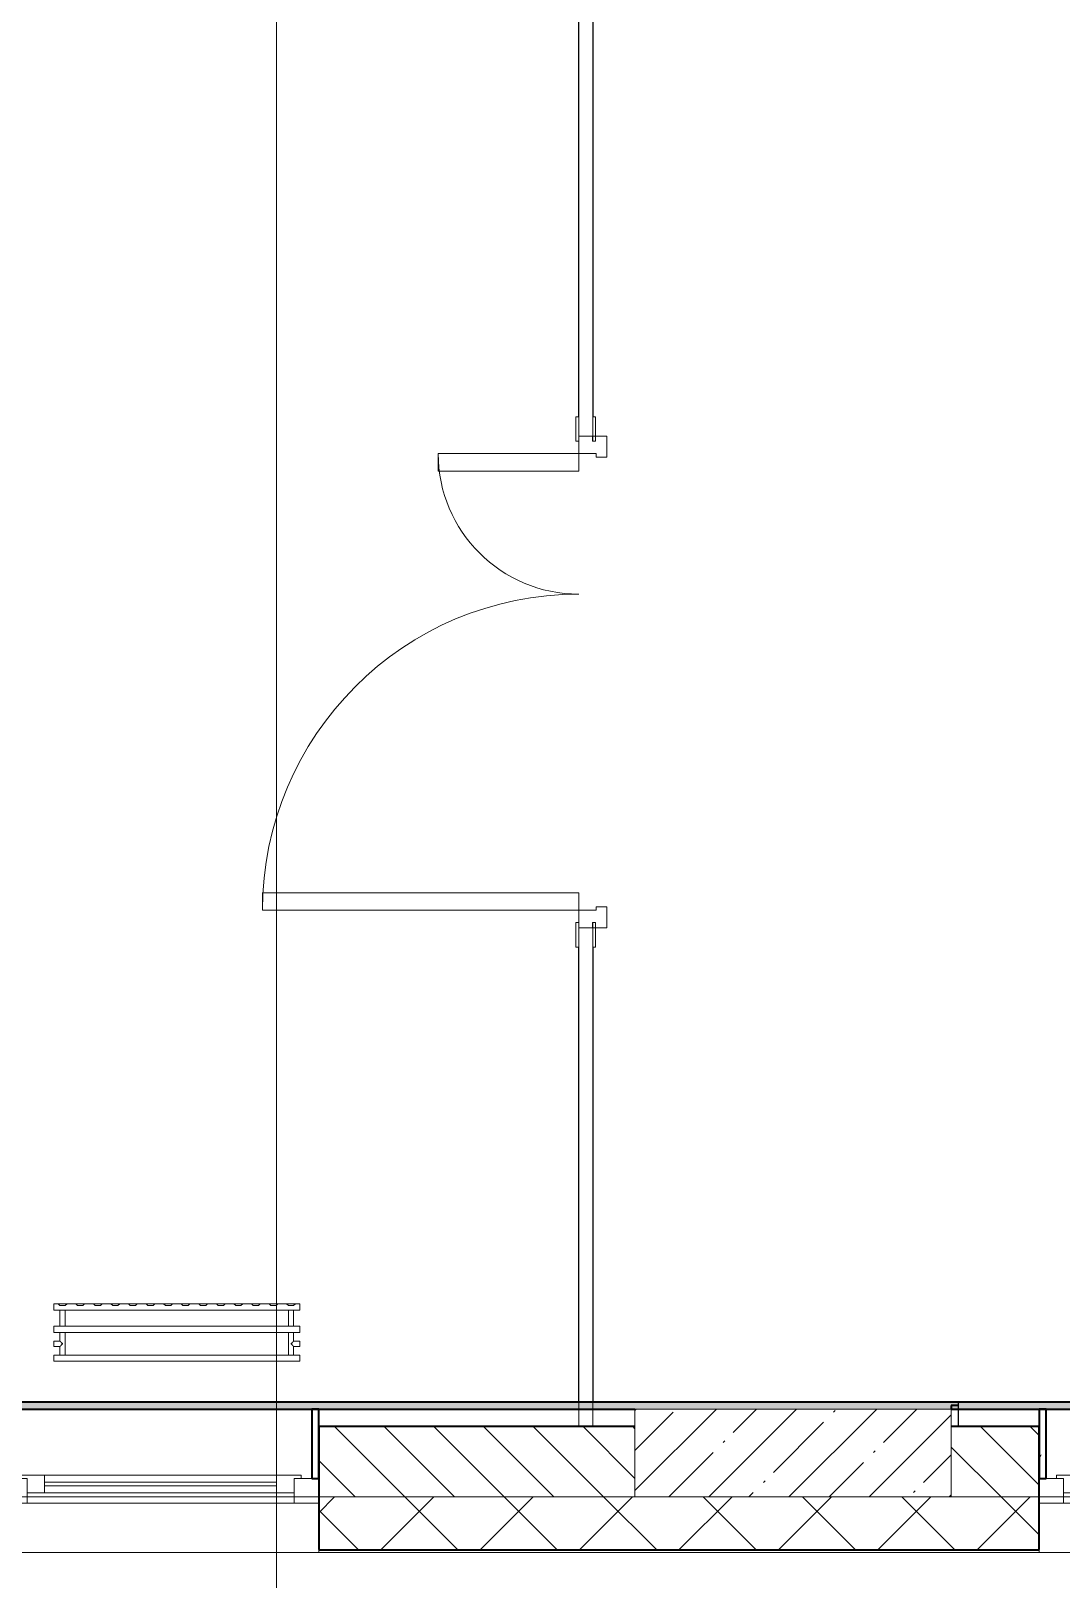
# Model space of a CAD drawing. Header units: millimetres. Extents: x 3914 to 443608, y -156176 to 78197.
# Drawn here: x 415431 to 418362, y -146310 to -141904 of the extents above; entities that cross this region are included whole.
import ezdxf

# ---------------------------------------------------------------- set-up
doc = ezdxf.new("R2010")
doc.units = ezdxf.units.MM
for name, color, linetype, lineweight in [('A-DOOR-1', 7, 'Continuous', 5), ('A-FLOR', 7, 'Continuous', 9), ('A-GLAZ', 7, 'Continuous', 9), ('A-GLAZ-1', 7, 'Continuous', 5), ('A-WALL', 7, 'Continuous', 5), ('A-WALL-1', 7, 'Continuous', 35), ('I-WALL', 7, 'Continuous', 5), ('S-COLS', 7, 'Continuous', 9), ('S-COLS-1', 7, 'Continuous', 5), ('Оси', 7, 'Continuous', 9)]:
    doc.layers.add(name, color=color, linetype=linetype, lineweight=lineweight)
for name, color, linetype, lineweight, true_color in [('A-DOOR-FRAM-1', 7, 'Continuous', 5, 0xc0c0c0), ('A-WALL-FNSH-1', 9, 'Continuous', 5, 0x808080), ('M-EQPM-1', 7, 'Continuous', 9, 0xb2b2b2)]:
    doc.layers.add(name, color=color, linetype=linetype, lineweight=lineweight, true_color=true_color)
pattern_1 = [(0, (315419.7, -145976.68), (243.84, 60.96), [20.117, -162.763, 20.117, -162.763, -975.36]), (0, (315419.7, -145976.68), (243.84, 60.96), [-365.76, 20.117, -345.643, 20.117, -162.763, -426.72]), (0, (315419.7, -145976.68), (243.84, 60.96), [-914.4, 20.117, -101.803, 20.117, -284.683]), (120, (315511.14, -145946.2), (-174.71291, 180.691634), [20.117, -162.763, 20.117, -162.763, -975.36]), (120, (315511.14, -145946.2), (-174.71291, 180.691634), [-365.76, 20.117, -345.643, 20.117, -162.763, -426.72]), (120, (315511.14, -145946.2), (-174.71291, 180.691634), [-914.4, 20.117, -101.803, 20.117, -284.683]), (240, (315541.62, -145824.28), (-69.12709, -241.651634), [20.117, -162.763, 20.117, -162.763, -975.36]), (240, (315541.62, -145824.28), (-69.12709, -241.651634), [-365.76, 20.117, -345.643, 20.117, -162.763, -426.72]), (240, (315541.62, -145824.28), (-69.12709, -241.651634), [-914.4, 20.117, -101.803, 20.117, -284.683])]

# ---------------------------------------------------------------- blocks, each defined once
blk = doc.blocks.new('BSC_Колонна _Прямоугольная - 250х900-V550-Объем проектирования 3 этажа')
at = {"layer": 'S-COLS-1'}
h = blk.add_hatch(dxfattribs=at)
h.set_pattern_fill('FP_99', color=256, style=0, pattern_type=2)
h.set_pattern_definition([(45, (-102180, -25), (-114.04925, 114.04925), []), (45, (-102065.95, -25), (-114.04925, 114.04925), [201.613, -40.323, 6.706, -33.617])])
h.paths.add_polyline_path([(450, -125), (450, 125), (-450, 125), (-450, -125), (-298.7, -125)])
for p, q in [((450, 125), (-450, 125)), ((-450, 125), (-450, -125)), ((450, -125), (450, 125)), ((-450, -125), (450, -125))]:
    blk.add_line(p, q, dxfattribs=at)
blk = doc.blocks.new('120_Окно_СКБ_2Ст_Фрамуга сверху - 120_Окно_СКБ_2Ст_2300х2500_h_ ДОО-19727959-Объем проектирования 3 этажа')
at = {"layer": 'A-GLAZ'}
for p, q in [((-1150, -127), (-1150, -57)), ((-1150, -57), (-1080, -57)), ((-1080, -57), (-1080, -127)), ((520, -87), (-1080, -87)), ((-1080, -87), (-1080, -127)), ((-1030, -137), (-1030, -87)), ((470, -137), (470, -87)), ((520, -127), (520, -57)), ((520, -57), (590, -57)), ((520, -127), (520, -87)), ((590, -57), (590, -127)), ((1080, -87), (590, -87)), ((590, -87), (590, -127)), ((640, -137), (640, -87)), ((1030, -137), (1030, -87)), ((1080, -127), (1080, -57)), ((1080, -57), (1150, -57)), ((1080, -127), (1080, -87)), ((1150, -57), (1150, -127)), ((-1080, -127), (-1150, -127)), ((-1080, -127), (-1100, -127)), ((-1100, -127), (-1100, -137)), ((590, -127), (520, -127)), ((540, -127), (520, -127)), ((540, -137), (540, -127)), ((590, -127), (570, -127)), ((570, -127), (570, -137)), ((1150, -127), (1080, -127)), ((1100, -127), (1080, -127)), ((1100, -137), (1100, -127)), ((-1100, -137), (540, -137)), ((540, -137), (-1100, -137)), ((570, -137), (1100, -137)), ((1100, -137), (570, -137))]:
    blk.add_line(p, q, dxfattribs=at)
at = {"layer": 'A-GLAZ-1'}
for p, q in [((1150, -57), (-1150, -57)), ((-1080, -57), (1080, -57)), ((-1130, -127), (-1100, -127)), ((-1030, -107), (470, -107)), ((470, -117), (-1030, -117)), ((540, -127), (570, -127)), ((540, -127), (570, -127)), ((640, -107), (1030, -107)), ((1030, -117), (640, -117)), ((1100, -127), (1130, -127))]:
    blk.add_line(p, q, dxfattribs=at)
blk = doc.blocks.new('120_Окно_СКБ_1Ст - 120_Окно_СКБ_1Ст 900х2500_h_ с форточкой-V605-Объем проектирования 3 этажа')
at = {"layer": 'A-GLAZ'}
for p, q in [((-450, -127), (-450, -57)), ((-450, -57), (-380, -57)), ((-380, -57), (-380, -127)), ((380, -87), (-380, -87)), ((-380, -87), (-380, -127)), ((-330, -137), (-330, -87)), ((330, -137), (330, -87)), ((380, -127), (380, -57)), ((380, -57), (450, -57)), ((380, -127), (380, -87)), ((450, -57), (450, -127)), ((-380, -127), (-450, -127)), ((-380, -127), (-400, -127)), ((-400, -127), (-400, -137)), ((450, -127), (380, -127)), ((400, -127), (380, -127)), ((400, -137), (400, -127)), ((-400, -137), (400, -137)), ((400, -137), (-400, -137))]:
    blk.add_line(p, q, dxfattribs=at)
at = {"layer": 'A-GLAZ-1'}
for p, q in [((450, -57), (-450, -57)), ((-430, -127), (-400, -127)), ((-330, -107), (330, -107)), ((330, -117), (-330, -117)), ((400, -127), (430, -127))]:
    blk.add_line(p, q, dxfattribs=at)
blk = doc.blocks.new('radiator_prado_classic_z_tip_30_po exemplyaru - Classic Z Тип 30-300-V691-Объем проектирования 3 этажа')
at = {"layer": 'M-EQPM-1'}
for p, q in [((0, 228), (0, 210)), ((700, 228), (0, 228)), ((0, 210), (0, 228)), ((0, 228), (12.5, 228)), ((12.5, 228), (37.5, 228)), ((37.5, 228), (12.5, 228)), ((12.5, 228), (37.5, 228)), ((12.5, 228), (17.5, 223)), ((12.5, 228), (17.5, 223)), ((32.5, 223), (17.5, 223)), ((17.5, 223), (32.5, 223)), ((32.5, 223), (37.5, 228)), ((37.5, 228), (32.5, 223)), ((37.5, 228), (62.5, 228)), ((62.5, 228), (87.5, 228)), ((87.5, 228), (62.5, 228)), ((62.5, 228), (87.5, 228)), ((62.5, 228), (67.5, 223)), ((62.5, 228), (67.5, 223)), ((82.5, 223), (67.5, 223)), ((67.5, 223), (82.5, 223)), ((82.5, 223), (87.5, 228)), ((87.5, 228), (82.5, 223)), ((87.5, 228), (112.5, 228)), ((112.5, 228), (137.5, 228)), ((137.5, 228), (112.5, 228)), ((112.5, 228), (137.5, 228)), ((112.5, 228), (117.5, 223)), ((112.5, 228), (117.5, 223)), ((132.5, 223), (117.5, 223)), ((117.5, 223), (132.5, 223)), ((132.5, 223), (137.5, 228)), ((137.5, 228), (132.5, 223)), ((137.5, 228), (162.5, 228)), ((162.5, 228), (187.5, 228)), ((187.5, 228), (162.5, 228)), ((162.5, 228), (187.5, 228)), ((162.5, 228), (167.5, 223)), ((162.5, 228), (167.5, 223)), ((182.5, 223), (167.5, 223)), ((167.5, 223), (182.5, 223)), ((182.5, 223), (187.5, 228)), ((187.5, 228), (182.5, 223)), ((187.5, 228), (212.5, 228)), ((212.5, 228), (237.5, 228)), ((237.5, 228), (212.5, 228)), ((212.5, 228), (237.5, 228)), ((212.5, 228), (217.5, 223)), ((212.5, 228), (217.5, 223)), ((232.5, 223), (217.5, 223)), ((217.5, 223), (232.5, 223)), ((232.5, 223), (237.5, 228)), ((237.5, 228), (232.5, 223)), ((237.5, 228), (262.5, 228)), ((262.5, 228), (287.5, 228)), ((287.5, 228), (262.5, 228)), ((262.5, 228), (287.5, 228)), ((262.5, 228), (267.5, 223)), ((262.5, 228), (267.5, 223)), ((282.5, 223), (267.5, 223)), ((267.5, 223), (282.5, 223)), ((282.5, 223), (287.5, 228)), ((287.5, 228), (282.5, 223)), ((287.5, 228), (312.5, 228)), ((312.5, 228), (337.5, 228)), ((337.5, 228), (312.5, 228)), ((312.5, 228), (337.5, 228)), ((312.5, 228), (317.5, 223)), ((312.5, 228), (317.5, 223)), ((332.5, 223), (317.5, 223)), ((317.5, 223), (332.5, 223)), ((332.5, 223), (337.5, 228)), ((337.5, 228), (332.5, 223)), ((337.5, 228), (362.5, 228)), ((362.5, 228), (387.5, 228)), ((387.5, 228), (362.5, 228)), ((362.5, 228), (387.5, 228)), ((362.5, 228), (367.5, 223)), ((362.5, 228), (367.5, 223)), ((382.5, 223), (367.5, 223)), ((367.5, 223), (382.5, 223)), ((382.5, 223), (387.5, 228)), ((387.5, 228), (382.5, 223)), ((387.5, 228), (412.5, 228)), ((412.5, 228), (437.5, 228)), ((437.5, 228), (412.5, 228)), ((412.5, 228), (437.5, 228)), ((412.5, 228), (417.5, 223)), ((412.5, 228), (417.5, 223)), ((432.5, 223), (417.5, 223)), ((417.5, 223), (432.5, 223)), ((432.5, 223), (437.5, 228)), ((437.5, 228), (432.5, 223)), ((437.5, 228), (462.5, 228)), ((462.5, 228), (487.5, 228)), ((487.5, 228), (462.5, 228)), ((462.5, 228), (487.5, 228)), ((462.5, 228), (467.5, 223)), ((462.5, 228), (467.5, 223)), ((482.5, 223), (467.5, 223)), ((467.5, 223), (482.5, 223)), ((482.5, 223), (487.5, 228)), ((487.5, 228), (482.5, 223)), ((487.5, 228), (512.5, 228)), ((512.5, 228), (537.5, 228)), ((537.5, 228), (512.5, 228)), ((512.5, 228), (537.5, 228)), ((512.5, 228), (517.5, 223)), ((512.5, 228), (517.5, 223)), ((532.5, 223), (517.5, 223)), ((517.5, 223), (532.5, 223)), ((532.5, 223), (537.5, 228)), ((537.5, 228), (532.5, 223)), ((537.5, 228), (562.5, 228)), ((562.5, 228), (587.5, 228)), ((587.5, 228), (562.5, 228)), ((562.5, 228), (587.5, 228)), ((562.5, 228), (567.5, 223)), ((562.5, 228), (567.5, 223)), ((582.5, 223), (567.5, 223)), ((567.5, 223), (582.5, 223)), ((582.5, 223), (587.5, 228)), ((587.5, 228), (582.5, 223)), ((587.5, 228), (612.5, 228)), ((612.5, 228), (637.5, 228)), ((637.5, 228), (612.5, 228)), ((612.5, 228), (637.5, 228)), ((612.5, 228), (617.5, 223)), ((612.5, 228), (617.5, 223)), ((632.5, 223), (617.5, 223)), ((617.5, 223), (632.5, 223)), ((632.5, 223), (637.5, 228)), ((637.5, 228), (632.5, 223)), ((637.5, 228), (662.5, 228)), ((662.5, 228), (687.5, 228)), ((687.5, 228), (662.5, 228)), ((662.5, 228), (687.5, 228)), ((662.5, 228), (667.5, 223)), ((662.5, 228), (667.5, 223)), ((682.5, 223), (667.5, 223)), ((667.5, 223), (682.5, 223)), ((682.5, 223), (687.5, 228)), ((687.5, 228), (682.5, 223)), ((687.5, 228), (700, 228)), ((700, 210), (700, 228)), ((700, 228), (700, 210)), ((0, 210), (700, 210)), ((17.8, 210), (0, 210)), ((17.5, 210), (17.5, 164)), ((17.5, 210), (17.5, 164)), ((17.8, 210), (17.5, 210)), ((17.5, 210), (17.8, 210)), ((17.8, 210), (17.5, 210)), ((17.5, 210), (32.5, 210)), ((32.2, 210), (17.8, 210)), ((17.8, 210), (30.3, 210)), ((18.5, 210), (17.8, 210)), ((32.2, 210), (18.5, 210)), ((30.3, 210), (31.5, 210)), ((31.5, 210), (32.2, 210)), ((32.5, 210), (32.2, 210)), ((32.2, 210), (32.5, 210)), ((32.5, 210), (32.2, 210)), ((667.8, 210), (32.2, 210)), ((32.5, 164), (32.5, 210)), ((32.5, 164), (32.5, 210)), ((667.5, 210), (667.5, 164)), ((667.5, 210), (667.5, 164)), ((667.8, 210), (667.5, 210)), ((667.5, 210), (682.5, 210)), ((667.8, 210), (667.5, 210)), ((667.5, 210), (667.8, 210)), ((678.7, 210), (667.8, 210)), ((676.9, 210), (667.8, 210)), ((667.8, 210), (678.7, 210)), ((680.3, 210), (676.9, 210)), ((682.2, 210), (678.7, 210)), ((678.7, 210), (681.5, 210)), ((682.2, 210), (680.3, 210)), ((681.5, 210), (682.2, 210)), ((682.5, 210), (682.2, 210)), ((682.5, 210), (682.2, 210)), ((682.2, 210), (682.5, 210)), ((700, 210), (682.2, 210)), ((682.5, 164), (682.5, 210)), ((682.5, 164), (682.5, 210)), ((700, 164), (0, 164)), ((0, 164), (0, 146)), ((0, 146), (0, 164)), ((0, 164), (17.8, 164)), ((0, 146), (700, 146)), ((18.5, 146), (0, 146)), ((17.8, 164), (17.5, 164)), ((17.5, 164), (17.8, 164)), ((17.8, 164), (17.5, 164)), ((17.5, 164), (32.5, 164)), ((17.5, 146), (17.5, 121.5)), ((17.5, 146), (17.5, 121.5)), ((17.5, 146), (18.5, 146)), ((18.5, 146), (17.5, 146)), ((17.5, 146), (18.5, 146)), ((32.5, 146), (17.5, 146)), ((32.2, 164), (17.8, 164)), ((17.8, 164), (21.2, 164)), ((23.1, 164), (17.8, 164)), ((18.5, 146), (19.7, 146)), ((19.7, 146), (18.5, 146)), ((18.5, 146), (19.7, 146)), ((19.7, 146), (26.9, 146)), ((25, 146), (19.7, 146)), ((19.7, 146), (28.7, 146)), ((21.2, 164), (25, 164)), ((26.9, 164), (23.1, 164)), ((25, 164), (32.2, 164)), ((28.7, 146), (25, 146)), ((28.7, 164), (26.9, 164)), ((26.9, 146), (31.5, 146)), ((31.5, 146), (28.7, 146)), ((31.5, 164), (28.7, 164)), ((28.7, 146), (32.2, 146)), ((32.2, 164), (31.5, 164)), ((31.5, 146), (32.2, 146)), ((32.2, 146), (31.5, 146)), ((32.5, 164), (32.2, 164)), ((32.2, 164), (32.5, 164)), ((32.5, 164), (32.2, 164)), ((32.2, 164), (667.8, 164)), ((32.2, 146), (32.5, 146)), ((32.5, 146), (32.2, 146)), ((32.2, 146), (32.5, 146)), ((667.8, 146), (32.2, 146)), ((32.5, 82), (32.5, 146)), ((32.5, 82), (32.5, 146)), ((667.8, 164), (667.5, 164)), ((667.5, 164), (682.5, 164)), ((667.8, 164), (667.5, 164)), ((667.5, 164), (667.8, 164)), ((667.5, 146), (667.5, 82)), ((667.5, 146), (667.5, 82)), ((667.5, 146), (667.8, 146)), ((682.5, 146), (667.5, 146)), ((667.5, 146), (667.8, 146)), ((667.8, 146), (667.5, 146)), ((675, 164), (667.8, 164)), ((675, 164), (667.8, 164)), ((667.8, 164), (668.5, 164)), ((667.8, 146), (673.1, 146)), ((667.8, 146), (671.2, 146)), ((676.9, 146), (667.8, 146)), ((668.5, 164), (682.2, 164)), ((671.2, 146), (676.9, 146)), ((673.1, 146), (676.9, 146)), ((678.7, 164), (675, 164)), ((681.5, 164), (675, 164)), ((676.9, 146), (681.5, 146)), ((676.9, 146), (680.3, 146)), ((681.5, 146), (676.9, 146)), ((681.5, 164), (678.7, 164)), ((680.3, 146), (681.5, 146)), ((682.2, 164), (681.5, 164)), ((682.2, 164), (681.5, 164)), ((681.5, 146), (682.5, 146)), ((681.5, 146), (682.5, 146)), ((682.5, 146), (681.5, 146)), ((700, 146), (681.5, 146)), ((682.5, 164), (682.2, 164)), ((682.5, 164), (682.2, 164)), ((682.2, 164), (682.5, 164)), ((682.2, 164), (700, 164)), ((682.5, 121.5), (682.5, 146)), ((682.5, 121.5), (682.5, 146)), ((700, 146), (700, 164)), ((700, 164), (700, 146)), ((17.5, 121.5), (0, 121.5)), ((17.5, 121.5), (0, 121.5)), ((0, 121.5), (0, 120.5)), ((0, 106.5), (0, 121.5)), ((0, 120.5), (0, 107.5)), ((0, 120.5), (0, 119.3)), ((0, 114), (0, 120.5)), ((0, 120.5), (0, 120.5)), ((0, 119.3), (0, 117.8)), ((0, 117.8), (0, 114)), ((0, 114), (0, 112.1)), ((0, 107.5), (0, 114)), ((0, 112.1), (0, 110.3)), ((0, 110.3), (0, 108.7)), ((0, 108.7), (0, 107.5)), ((0, 107.5), (0, 106.5)), ((0, 107.5), (0, 107.5)), ((0, 106.5), (17.5, 106.5)), ((0, 106.5), (17.5, 106.5)), ((17.5, 106.5), (17.5, 82)), ((17.5, 106.5), (17.5, 82)), ((700, 121.5), (682.5, 121.5)), ((700, 121.5), (682.5, 121.5)), ((682.5, 82), (682.5, 106.5)), ((682.5, 106.5), (700, 106.5)), ((682.5, 82), (682.5, 106.5)), ((682.5, 106.5), (700, 106.5)), ((700, 121.5), (700, 106.5)), ((700, 120.5), (700, 121.5)), ((700, 121.5), (700, 120.5)), ((700, 120.5), (700, 121.5)), ((700, 107.5), (700, 120.5)), ((700, 120.5), (700, 107.5)), ((700, 112.1), (700, 120.5)), ((700, 108.7), (700, 112.1)), ((700, 107.5), (700, 108.7)), ((700, 106.5), (700, 107.5)), ((700, 107.5), (700, 106.5)), ((700, 106.5), (700, 107.5)), ((700, 82), (0, 82)), ((0, 82), (0, 64)), ((0, 64), (0, 82)), ((0, 82), (18.5, 82)), ((700, 64), (0, 64)), ((0, 64), (700, 64)), ((18.5, 82), (17.5, 82)), ((17.5, 82), (18.5, 82)), ((18.5, 82), (17.5, 82)), ((17.5, 82), (32.5, 82)), ((21.2, 82), (18.5, 82)), ((18.5, 82), (21.2, 82)), ((19.7, 82), (18.5, 82)), ((25, 82), (19.7, 82)), ((25, 82), (21.2, 82)), ((21.2, 82), (25, 82)), ((28.7, 82), (25, 82)), ((25, 82), (30.3, 82)), ((30.3, 82), (25, 82)), ((31.5, 82), (28.7, 82)), ((30.3, 82), (32.2, 82)), ((32.2, 82), (30.3, 82)), ((32.2, 82), (31.5, 82)), ((32.5, 82), (32.2, 82)), ((32.2, 82), (32.5, 82)), ((32.5, 82), (32.2, 82)), ((32.2, 82), (667.8, 82)), ((667.8, 82), (667.5, 82)), ((667.5, 82), (682.5, 82)), ((667.8, 82), (667.5, 82)), ((667.5, 82), (667.8, 82)), ((676.9, 82), (667.8, 82)), ((673.1, 82), (667.8, 82)), ((667.8, 82), (673.1, 82)), ((678.7, 82), (673.1, 82)), ((673.1, 82), (681.5, 82)), ((681.5, 82), (676.9, 82)), ((681.5, 82), (678.7, 82)), ((682.5, 82), (681.5, 82)), ((682.5, 82), (681.5, 82)), ((681.5, 82), (682.5, 82)), ((681.5, 82), (700, 82)), ((700, 64), (700, 82)), ((700, 82), (700, 64))]:
    blk.add_line(p, q, dxfattribs=at)
for points, knots in [([(18.5, 120.5), (18.4, 120.6), (18.3, 120.7), (18.1, 120.9), (17.9, 121.1), (17.8, 121.2), (17.7, 121.3), (17.5, 121.5), (17.5, 121.5), (17.5, 121.5)], [0.7142857, 0.7142857, 0.7142857, 0.7142857, 0.75, 0.7857143, 0.8214286, 0.8571429, 0.8928571, 0.9285714, 1, 1, 1, 1]), ([(17.5, 121.5), (17.5, 121.5), (17.5, 121.5), (17.7, 121.3), (17.8, 121.2), (17.9, 121.1), (18.1, 120.9), (18.3, 120.7), (18.4, 120.6), (18.5, 120.5)], [0, 0, 0, 0, 0.0714286, 0.1071429, 0.1428571, 0.1785714, 0.2142857, 0.25, 0.2857143, 0.2857143, 0.2857143, 0.2857143]), ([(17.5, 121.5), (17.5, 121.5), (17.5, 121.5), (17.7, 121.3), (17.8, 121.2), (17.9, 121.1), (18.1, 120.9), (18.3, 120.7), (18.4, 120.6), (18.5, 120.5)], [0, 0, 0, 0, 0.0714286, 0.1071429, 0.1428571, 0.1785714, 0.2142857, 0.25, 0.2857143, 0.2857143, 0.2857143, 0.2857143]), ([(25, 114), (24.5, 114.5), (23.6, 115.4), (22.4, 116.6), (21.6, 117.4), (21.1, 117.9), (20.8, 118.2), (20.5, 118.5), (20.2, 118.8), (19.8, 119.1), (19.6, 119.4), (19.3, 119.7), (19, 120), (18.7, 120.3), (18.5, 120.5), (18.3, 120.7), (18.1, 120.9), (17.9, 121.1), (17.8, 121.2), (17.7, 121.3), (17.5, 121.5), (17.5, 121.5), (17.5, 121.5)], [0, 0, 0, 0, 0.142857, 0.285714, 0.357143, 0.392857, 0.428571, 0.464286, 0.5, 0.535714, 0.571429, 0.607143, 0.642857, 0.678571, 0.714286, 0.75, 0.785714, 0.821429, 0.857143, 0.892857, 0.928571, 1, 1, 1, 1]), ([(17.5, 106.5), (17.5, 106.5), (17.5, 106.5), (17.7, 106.7), (17.8, 106.8), (17.9, 106.9), (18.1, 107.1), (18.3, 107.3), (18.5, 107.5), (18.7, 107.7), (19, 108), (19.3, 108.3), (19.6, 108.6), (19.8, 108.9), (20.3, 109.3), (20.7, 109.7), (21.1, 110.1), (21.6, 110.6), (22.4, 111.4), (23.6, 112.6), (24.5, 113.5), (25, 114)], [0, 0, 0, 0, 0.071429, 0.107143, 0.142857, 0.178571, 0.214286, 0.25, 0.285714, 0.321429, 0.357143, 0.392857, 0.428571, 0.464286, 0.5, 0.571429, 0.607143, 0.642857, 0.714286, 0.857143, 1, 1, 1, 1]), ([(17.5, 106.5), (17.5, 106.5), (17.5, 106.5), (17.7, 106.7), (17.8, 106.8), (17.9, 106.9), (18.1, 107.1), (18.3, 107.3), (18.4, 107.4), (18.5, 107.5)], [0, 0, 0, 0, 0.0714286, 0.1071429, 0.1428571, 0.1785714, 0.2142857, 0.25, 0.2857143, 0.2857143, 0.2857143, 0.2857143]), ([(18.5, 107.5), (18.4, 107.4), (18.3, 107.3), (18.1, 107.1), (17.9, 106.9), (17.8, 106.8), (17.7, 106.7), (17.5, 106.5), (17.5, 106.5), (17.5, 106.5)], [0.7142857, 0.7142857, 0.7142857, 0.7142857, 0.75, 0.7857143, 0.8214286, 0.8571429, 0.8928571, 0.9285714, 1, 1, 1, 1]), ([(18.5, 107.5), (18.4, 107.4), (18.3, 107.3), (18.1, 107.1), (17.9, 106.9), (17.8, 106.8), (17.7, 106.7), (17.5, 106.5), (17.5, 106.5), (17.5, 106.5)], [0.7142857, 0.7142857, 0.7142857, 0.7142857, 0.75, 0.7857143, 0.8214286, 0.8571429, 0.8928571, 0.9285714, 1, 1, 1, 1]), ([(22.1, 116.9), (21.9, 117.1), (21.6, 117.4), (21.1, 117.9), (20.8, 118.2), (20.5, 118.5), (20.2, 118.8), (19.9, 119.2), (19.7, 119.3), (19.6, 119.4)], [0.2857143, 0.2857143, 0.2857143, 0.2857143, 0.3571429, 0.3928571, 0.4285714, 0.4642857, 0.5, 0.5357143, 0.5714286, 0.5714286, 0.5714286, 0.5714286]), ([(19.6, 119.4), (19.7, 119.3), (19.9, 119.2), (20.3, 118.7), (20.6, 118.4), (20.8, 118.2)], [0.4285714, 0.4285714, 0.4285714, 0.4285714, 0.4642857, 0.5, 0.5714286, 0.5714286, 0.5714286, 0.5714286]), ([(19.6, 119.4), (19.7, 119.3), (19.8, 119.1), (20.3, 118.7), (20.7, 118.3), (21.1, 117.9), (21.6, 117.4), (21.9, 117.1), (22.1, 116.9)], [0.4285714, 0.4285714, 0.4285714, 0.4285714, 0.4642857, 0.5, 0.5714286, 0.6071429, 0.6428571, 0.7142857, 0.7142857, 0.7142857, 0.7142857]), ([(19.6, 108.6), (19.7, 108.7), (19.9, 108.8), (20.3, 109.3), (20.7, 109.7), (21.1, 110.1), (21.6, 110.6), (21.9, 110.9), (22.1, 111.1)], [0.4285714, 0.4285714, 0.4285714, 0.4285714, 0.4642857, 0.5, 0.5714286, 0.6071429, 0.6428571, 0.7142857, 0.7142857, 0.7142857, 0.7142857]), ([(22.1, 111.1), (21.9, 110.9), (21.6, 110.6), (21.1, 110.1), (20.8, 109.8), (20.5, 109.5), (20.2, 109.2), (19.9, 108.8), (19.7, 108.7), (19.6, 108.6)], [0.2857143, 0.2857143, 0.2857143, 0.2857143, 0.3571429, 0.3928571, 0.4285714, 0.4642857, 0.5, 0.5357143, 0.5714286, 0.5714286, 0.5714286, 0.5714286]), ([(22.1, 111.1), (21.9, 110.9), (21.6, 110.6), (21.1, 110.1), (20.8, 109.8), (20.5, 109.5), (20.2, 109.2), (19.8, 108.9), (19.7, 108.7), (19.6, 108.6)], [0.2857143, 0.2857143, 0.2857143, 0.2857143, 0.3571429, 0.3928571, 0.4285714, 0.4642857, 0.5, 0.5357143, 0.5714286, 0.5714286, 0.5714286, 0.5714286]), ([(20.8, 118.2), (20.9, 118.1), (21.1, 117.9), (21.6, 117.4), (21.9, 117.1), (22.1, 116.9)], [0.5714286, 0.5714286, 0.5714286, 0.5714286, 0.6071429, 0.6428571, 0.7142857, 0.7142857, 0.7142857, 0.7142857]), ([(675, 114), (675.5, 114.5), (676.4, 115.4), (677.6, 116.6), (678.4, 117.4), (678.9, 117.9), (679.2, 118.2), (679.5, 118.5), (679.8, 118.8), (680.1, 119.2), (680.4, 119.4), (680.7, 119.7), (681, 120), (681.3, 120.3), (681.5, 120.5), (681.7, 120.7), (681.9, 120.9), (682.1, 121.1), (682.2, 121.2), (682.3, 121.3), (682.5, 121.5), (682.5, 121.5), (682.5, 121.5)], [0, 0, 0, 0, 0.142857, 0.285714, 0.357143, 0.392857, 0.428571, 0.464286, 0.5, 0.535714, 0.571429, 0.607143, 0.642857, 0.678571, 0.714286, 0.75, 0.785714, 0.821429, 0.857143, 0.892857, 0.928571, 1, 1, 1, 1]), ([(682.5, 106.5), (682.5, 106.5), (682.5, 106.5), (682.3, 106.7), (682.2, 106.8), (682.1, 106.9), (681.9, 107.1), (681.7, 107.3), (681.5, 107.5), (681.3, 107.7), (681, 108), (680.7, 108.3), (680.4, 108.6), (680.1, 108.8), (679.7, 109.3), (679.3, 109.7), (678.9, 110.1), (678.4, 110.6), (677.6, 111.4), (676.4, 112.6), (675.5, 113.5), (675, 114)], [0, 0, 0, 0, 0.071429, 0.107143, 0.142857, 0.178571, 0.214286, 0.25, 0.285714, 0.321429, 0.357143, 0.392857, 0.428571, 0.464286, 0.5, 0.571429, 0.607143, 0.642857, 0.714286, 0.857143, 1, 1, 1, 1]), ([(680.4, 119.4), (680.3, 119.3), (680.1, 119.2), (679.7, 118.7), (679.3, 118.3), (678.9, 117.9), (678.4, 117.4), (678.1, 117.1), (677.9, 116.9)], [0.4285714, 0.4285714, 0.4285714, 0.4285714, 0.4642857, 0.5, 0.5714286, 0.6071429, 0.6428571, 0.7142857, 0.7142857, 0.7142857, 0.7142857]), ([(677.9, 116.9), (678.1, 117.1), (678.4, 117.4), (678.9, 117.9), (679.2, 118.2), (679.5, 118.5), (679.8, 118.8), (680.1, 119.2), (680.3, 119.3), (680.4, 119.4)], [0.2857143, 0.2857143, 0.2857143, 0.2857143, 0.3571429, 0.3928571, 0.4285714, 0.4642857, 0.5, 0.5357143, 0.5714286, 0.5714286, 0.5714286, 0.5714286]), ([(679.2, 118.2), (679.1, 118.1), (678.9, 117.9), (678.4, 117.4), (678.1, 117.1), (677.9, 116.9)], [0.5714286, 0.5714286, 0.5714286, 0.5714286, 0.6071429, 0.6428571, 0.7142857, 0.7142857, 0.7142857, 0.7142857]), ([(677.9, 111.1), (678.1, 110.9), (678.4, 110.6), (678.9, 110.1), (679.2, 109.8), (679.5, 109.5), (679.8, 109.2), (680.1, 108.8), (680.3, 108.7), (680.4, 108.6)], [0.2857143, 0.2857143, 0.2857143, 0.2857143, 0.3571429, 0.3928571, 0.4285714, 0.4642857, 0.5, 0.5357143, 0.5714286, 0.5714286, 0.5714286, 0.5714286]), ([(677.9, 111.1), (678.1, 110.9), (678.4, 110.6), (678.9, 110.1), (679.2, 109.8), (679.5, 109.5), (679.8, 109.2), (680.1, 108.8), (680.3, 108.7), (680.4, 108.6)], [0.2857143, 0.2857143, 0.2857143, 0.2857143, 0.3571429, 0.3928571, 0.4285714, 0.4642857, 0.5, 0.5357143, 0.5714286, 0.5714286, 0.5714286, 0.5714286]), ([(680.4, 108.6), (680.3, 108.7), (680.1, 108.8), (679.7, 109.3), (679.3, 109.7), (678.9, 110.1), (678.4, 110.6), (678.1, 110.9), (677.9, 111.1)], [0.4285714, 0.4285714, 0.4285714, 0.4285714, 0.4642857, 0.5, 0.5714286, 0.6071429, 0.6428571, 0.7142857, 0.7142857, 0.7142857, 0.7142857]), ([(680.4, 119.4), (680.3, 119.3), (680.1, 119.2), (679.7, 118.7), (679.4, 118.4), (679.2, 118.2)], [0.4285714, 0.4285714, 0.4285714, 0.4285714, 0.4642857, 0.5, 0.5714286, 0.5714286, 0.5714286, 0.5714286]), ([(682.5, 121.5), (682.5, 121.5), (682.5, 121.5), (682.3, 121.3), (682.2, 121.2), (682.1, 121.1), (681.9, 120.9), (681.7, 120.7), (681.6, 120.6), (681.5, 120.5)], [0, 0, 0, 0, 0.0714286, 0.1071429, 0.1428571, 0.1785714, 0.2142857, 0.25, 0.2857143, 0.2857143, 0.2857143, 0.2857143]), ([(682.5, 121.5), (682.5, 121.5), (682.5, 121.5), (682.3, 121.3), (682.2, 121.2), (682.1, 121.1), (681.9, 120.9), (681.7, 120.7), (681.6, 120.6), (681.5, 120.5)], [0, 0, 0, 0, 0.0714286, 0.1071429, 0.1428571, 0.1785714, 0.2142857, 0.25, 0.2857143, 0.2857143, 0.2857143, 0.2857143]), ([(681.5, 120.5), (681.6, 120.6), (681.7, 120.7), (681.9, 120.9), (682.1, 121.1), (682.2, 121.2), (682.3, 121.3), (682.5, 121.5), (682.5, 121.5), (682.5, 121.5)], [0.7142857, 0.7142857, 0.7142857, 0.7142857, 0.75, 0.7857143, 0.8214286, 0.8571429, 0.8928571, 0.9285714, 1, 1, 1, 1]), ([(681.5, 107.5), (681.6, 107.4), (681.7, 107.3), (681.9, 107.1), (682.1, 106.9), (682.2, 106.8), (682.3, 106.7), (682.5, 106.5), (682.5, 106.5), (682.5, 106.5)], [0.7142857, 0.7142857, 0.7142857, 0.7142857, 0.75, 0.7857143, 0.8214286, 0.8571429, 0.8928571, 0.9285714, 1, 1, 1, 1]), ([(681.5, 107.5), (681.6, 107.4), (681.7, 107.3), (681.9, 107.1), (682.1, 106.9), (682.2, 106.8), (682.3, 106.7), (682.5, 106.5), (682.5, 106.5), (682.5, 106.5)], [0.7142857, 0.7142857, 0.7142857, 0.7142857, 0.75, 0.7857143, 0.8214286, 0.8571429, 0.8928571, 0.9285714, 1, 1, 1, 1]), ([(682.5, 106.5), (682.5, 106.5), (682.5, 106.5), (682.3, 106.7), (682.2, 106.8), (682.1, 106.9), (681.9, 107.1), (681.7, 107.3), (681.6, 107.4), (681.5, 107.5)], [0, 0, 0, 0, 0.0714286, 0.1071429, 0.1428571, 0.1785714, 0.2142857, 0.25, 0.2857143, 0.2857143, 0.2857143, 0.2857143])]:
    blk.add_open_spline(points, degree=3, knots=knots, dxfattribs=at)
for points in [[(19.6, 119.4), (19.5, 119.5), (19.3, 119.7), (19, 120), (18.7, 120.3), (18.6, 120.4), (18.5, 120.5)], [(18.5, 120.5), (18.6, 120.4), (18.7, 120.3), (19, 120), (19.3, 119.7), (19.5, 119.5), (19.6, 119.4)], [(18.5, 120.5), (18.6, 120.4), (18.7, 120.3), (19, 120), (19.3, 119.7), (19.5, 119.5), (19.6, 119.4)], [(18.5, 107.5), (18.6, 107.6), (18.7, 107.7), (19, 108), (19.3, 108.3), (19.5, 108.5), (19.6, 108.6)], [(19.6, 108.6), (19.5, 108.5), (19.3, 108.3), (19, 108), (18.7, 107.7), (18.6, 107.6), (18.5, 107.5)], [(19.6, 108.6), (19.5, 108.5), (19.3, 108.3), (19, 108), (18.7, 107.7), (18.6, 107.6), (18.5, 107.5)], [(25, 114), (24.5, 114.5), (23.6, 115.4), (22.6, 116.4), (22.1, 116.9)], [(22.1, 116.9), (22.6, 116.4), (23.6, 115.4), (24.5, 114.5), (25, 114)], [(22.1, 116.9), (22.6, 116.4), (23.6, 115.4), (24.5, 114.5), (25, 114)], [(22.1, 111.1), (22.6, 111.6), (23.6, 112.6), (24.5, 113.5), (25, 114)], [(25, 114), (24.5, 113.5), (23.6, 112.6), (22.6, 111.6), (22.1, 111.1)], [(25, 114), (24.5, 113.5), (23.6, 112.6), (22.6, 111.6), (22.1, 111.1)], [(677.9, 116.9), (677.4, 116.4), (676.4, 115.4), (675.5, 114.5), (675, 114)], [(675, 114), (675.5, 114.5), (676.4, 115.4), (677.4, 116.4), (677.9, 116.9)], [(676.4, 115.4), (676, 115), (675.5, 114.5), (675, 114)], [(675, 114), (675.5, 113.5), (676.4, 112.6), (677.4, 111.6), (677.9, 111.1)], [(675, 114), (675.5, 113.5), (676.4, 112.6), (677.4, 111.6), (677.9, 111.1)], [(677.9, 111.1), (677.4, 111.6), (676.4, 112.6), (675.5, 113.5), (675, 114)], [(677.9, 116.9), (677.4, 116.4), (676.9, 115.9), (676.4, 115.4)], [(681.5, 120.5), (681.4, 120.4), (681.3, 120.3), (681, 120), (680.7, 119.7), (680.5, 119.5), (680.4, 119.4)], [(681.5, 120.5), (681.4, 120.4), (681.3, 120.3), (681, 120), (680.7, 119.7), (680.5, 119.5), (680.4, 119.4)], [(680.4, 119.4), (680.5, 119.5), (680.7, 119.7), (681, 120), (681.3, 120.3), (681.4, 120.4), (681.5, 120.5)], [(680.4, 108.6), (680.5, 108.5), (680.7, 108.3), (681, 108), (681.3, 107.7), (681.4, 107.6), (681.5, 107.5)], [(680.4, 108.6), (680.5, 108.5), (680.7, 108.3), (681, 108), (681.3, 107.7), (681.4, 107.6), (681.5, 107.5)], [(681.5, 107.5), (681.4, 107.6), (681.3, 107.7), (681, 108), (680.7, 108.3), (680.5, 108.5), (680.4, 108.6)]]:
    blk.add_open_spline(points, degree=3, dxfattribs=at)

msp = doc.modelspace()

# ---------------------------------------------------------------- hatches: boundary and pattern name
at = {"layer": 'A-WALL'}
h = msp.add_hatch(dxfattribs=at)
h.set_pattern_fill('FP_2', color=256, style=0, pattern_type=2)
h.set_pattern_definition([(135, (315419.7, -145976.68), (-70.71068, -70.71068), [])])
h.paths.add_polyline_path([(420599.7, -146076.7), (421649.7, -146076.7), (421649.7, -145876.7), (420599.7, -145876.7)])
h.paths.add_polyline_path([(425249.7, -146076.7), (425249.7, -145876.7), (424349.7, -145876.7), (424349.7, -146076.7), (425190.7, -146076.7)])
h.paths.add_polyline_path([(426149.7, -146076.7), (427049.7, -146076.7), (427049.7, -145876.7), (426149.7, -145876.7), (426149.7, -145955.6)])
h.paths.add_polyline_path([(407349.7, -146076.7), (408149.7, -146076.7), (408149.7, -145876.7), (407349.7, -145876.7), (407349.7, -146024.7)])
h.paths.add_polyline_path([(436849.7, -146076.7), (436849.7, -145876.7), (436549.7, -145876.7), (436549.7, -146076.7)])
h.paths.add_polyline_path([(434705.4, -146076.7), (434749.7, -146076.7), (434749.7, -145876.7), (434249.7, -145877.6), (434249.7, -146076.7)])
h.paths.add_polyline_path([(409949.7, -146076.7), (410199.7, -146076.7), (410199.7, -145876.7), (409949.7, -145876.7), (409949.7, -146053.8)])
h.paths.add_polyline_path([(412499.7, -146076.7), (413549.7, -146076.7), (413549.7, -145876.7), (412499.7, -145876.7)])
h.paths.add_polyline_path([(417029.7, -146076.7), (417149.7, -146076.7), (417149.7, -145876.7), (416249.7, -145876.7), (416249.7, -146076.7), (416989.7, -146076.7)])
h.paths.add_polyline_path([(431399.7, -146076.7), (432449.7, -146076.7), (432449.7, -145876.7), (431399.7, -145876.7), (431399.7, -145974.2)])
h.paths.add_polyline_path([(418049.7, -146076.7), (418299.7, -146076.7), (418299.7, -145876.7), (418049.7, -145876.7), (418049.7, -145926.7)])
h.paths.add_polyline_path([(428849.7, -146076.7), (429099.7, -146076.7), (429099.7, -145876.7), (428849.7, -145876.7), (428849.7, -146060.7)])
h = msp.add_hatch(dxfattribs=at)
h.set_pattern_fill('FP_24', color=256, style=0, pattern_type=2)
h.set_pattern_definition([(45, (315419.7, -145976.68), (-141.42136, 141.42136), []), (135, (315419.7, -145976.68), (-141.42136, -141.42136), [])])
h.paths.add_polyline_path([(440496.8, -146226.7), (440499.7, -146226.7), (440499.7, -146076.7), (439149.7, -146076.7), (439149.7, -146226.7), (440249.7, -146226.7)])
h.paths.add_polyline_path([(436549.7, -146226.7), (436849.7, -146226.7), (436849.7, -146076.7), (435649.7, -146076.7), (435649.7, -146226.7), (435793.2, -146226.7)])
h.paths.add_polyline_path([(434705.4, -146226.7), (434749.7, -146226.7), (434749.7, -146076.7), (433349.7, -146076.7), (433349.7, -146226.7), (434249.7, -146226.7)])
h.paths.add_polyline_path([(432449.7, -146226.7), (432449.7, -146076.7), (431399.7, -146076.7), (431399.7, -146226.7)])
h.paths.add_polyline_path([(428178.7, -146226.7), (429099.7, -146226.7), (429099.7, -146076.7), (427949.7, -146076.7), (427949.7, -146226.7)])
h.paths.add_polyline_path([(426149.7, -146226.7), (427049.7, -146226.7), (427049.7, -146076.7), (426149.7, -146076.7), (426149.7, -146208.1)])
h.paths.add_polyline_path([(422739.9, -146226.7), (423449.7, -146226.7), (423449.7, -146076.7), (422549.7, -146076.7), (422549.7, -146226.7)])
h.paths.add_polyline_path([(425190.7, -146226.7), (425249.7, -146226.7), (425249.7, -146076.7), (424349.7, -146076.7), (424349.7, -146226.7), (425187.4, -146226.7)])
h.paths.add_polyline_path([(421649.7, -146226.7), (421649.7, -146076.7), (420599.7, -146076.7), (420599.7, -146226.7), (421122.3, -146226.7)])
h.paths.add_polyline_path([(416249.7, -146226.7), (418299.7, -146226.7), (418299.7, -146076.7), (416249.7, -146076.7)])
h.paths.add_polyline_path([(412949.9, -146226.7), (413549.7, -146226.7), (413549.7, -146076.7), (412499.7, -146076.7), (412499.7, -146226.7)])
h.paths.add_polyline_path([(415125.4, -146226.7), (415349.7, -146226.7), (415349.7, -146076.7), (414449.7, -146076.7), (414449.7, -146226.7)])
h.paths.add_polyline_path([(404704.8, -146226.7), (406449.7, -146226.7), (406449.7, -146076.7), (404629.7, -146076.7), (404629.7, -146226.7), (404693.2, -146226.7)])
h.paths.add_polyline_path([(407349.7, -146226.7), (408149.7, -146226.7), (408149.7, -146076.7), (407349.7, -146076.7)])
h.paths.add_polyline_path([(410199.7, -146226.7), (410199.7, -146076.7), (409049.7, -146076.7), (409049.7, -146226.7), (409997.1, -146226.7)])
at = {"layer": 'I-WALL'}
h = msp.add_hatch(dxfattribs=at)
h.set_pattern_fill('FP_191', color=256, style=0, pattern_type=2)
h.set_pattern_definition(pattern_1)
h.paths.add_polyline_path([(415125.4, -145826.7), (422529.7, -145826.4), (422528.7, -145806.7), (407470.7, -145806.7), (407470.7, -145826.7), (414449.7, -145826.7)])
h = msp.add_hatch(dxfattribs=at)
h.set_pattern_fill('FP_191', color=256, style=0, pattern_type=2)
h.set_pattern_definition(pattern_1)
h.paths.add_polyline_path([(416249.7, -146024.7), (416249.7, -145826.8), (416229.7, -145826.8), (416229.7, -146024.7)])
h = msp.add_hatch(dxfattribs=at)
h.set_pattern_fill('FP_191', color=256, style=0, pattern_type=2)
h.set_pattern_definition(pattern_1)
h.paths.add_polyline_path([(418319.7, -146024.7), (418319.7, -145826.7), (418299.7, -145826.7), (418299.7, -146024.7)])

# ---------------------------------------------------------------- linework, layer by layer
at = {"layer": 'A-DOOR-1'}
for p, q in [((416589.7, -143156.7), (416589.7, -143106.7)), ((416589.7, -143106.7), (416989.7, -143106.7)), ((416989.7, -143106.7), (416989.7, -143156.7)), ((416989.7, -143156.7), (416589.7, -143156.7)), ((416089.7, -144356.7), (416989.7, -144356.7)), ((416089.7, -144406.7), (416089.7, -144356.7)), ((416989.7, -144356.7), (416989.7, -144406.7)), ((416989.7, -144406.7), (416089.7, -144406.7))]:
    msp.add_line(p, q, dxfattribs=at)
for centre, radius, start, end in [((416989.7, -143106.7), 400, 180, 270), ((416989.7, -144406.7), 900, 90, 180)]:
    msp.add_arc(centre, radius, start, end, dxfattribs=at)
at = {"layer": 'A-DOOR-FRAM-1'}
for p, q in [((416981.7, -143001.7), (416989.7, -143001.7)), ((416981.7, -143071.7), (416981.7, -143001.7)), ((416989.7, -143001.7), (416989.7, -143071.7)), ((417029.7, -143001.7), (417037.7, -143001.7)), ((417029.7, -143071.7), (417029.7, -143001.7)), ((417037.7, -143001.7), (417037.7, -143071.7)), ((416989.7, -143071.7), (416981.7, -143071.7)), ((416989.7, -143056.7), (417069.7, -143056.7)), ((416989.7, -143106.7), (416989.7, -143056.7)), ((417028.7, -143056.7), (417029.7, -143056.7)), ((417028.7, -143071.7), (417028.7, -143056.7)), ((417029.7, -143071.7), (417028.7, -143071.7)), ((417029.7, -143056.7), (417029.7, -143071.7)), ((417037.7, -143071.7), (417029.7, -143071.7)), ((417069.7, -143056.7), (417069.7, -143116.7)), ((417039.7, -143106.7), (416989.7, -143106.7)), ((417039.7, -143116.7), (417039.7, -143106.7)), ((417069.7, -143116.7), (417039.7, -143116.7)), ((416989.7, -144456.7), (416989.7, -144406.7)), ((416989.7, -144406.7), (417039.7, -144406.7)), ((417039.7, -144396.7), (417069.7, -144396.7)), ((417039.7, -144406.7), (417039.7, -144396.7)), ((417069.7, -144396.7), (417069.7, -144456.7)), ((416981.7, -144441.7), (416989.7, -144441.7)), ((416981.7, -144511.7), (416981.7, -144441.7)), ((416989.7, -144441.7), (416989.7, -144511.7)), ((417069.7, -144456.7), (416989.7, -144456.7)), ((417028.7, -144441.7), (417029.7, -144441.7)), ((417028.7, -144456.7), (417028.7, -144441.7)), ((417029.7, -144456.7), (417028.7, -144456.7)), ((417029.7, -144441.7), (417029.7, -144456.7)), ((417029.7, -144441.7), (417037.7, -144441.7)), ((417029.7, -144511.7), (417029.7, -144441.7)), ((417037.7, -144441.7), (417037.7, -144511.7)), ((416989.7, -144511.7), (416981.7, -144511.7)), ((417037.7, -144511.7), (417029.7, -144511.7))]:
    msp.add_line(p, q, dxfattribs=at)
at = {"layer": 'A-FLOR'}
msp.add_line((418069.7, -145806.7), (417129.7, -145806.7), dxfattribs=at)
at = {"layer": 'A-WALL'}
for p, q in [((416989.7, -143001.7), (416989.7, -140796.7)), ((417029.7, -143001.7), (417029.7, -140817.7)), ((416989.7, -145876.7), (416989.7, -144511.7)), ((417029.7, -144511.7), (417029.7, -145876.7)), ((416249.7, -146076.7), (417149.7, -146076.7)), ((417149.7, -146076.7), (416249.7, -146076.7)), ((418049.7, -146076.7), (418299.7, -146076.7)), ((418049.7, -146076.7), (421649.7, -146076.7)), ((416249.7, -146234.7), (415349.7, -146234.7)), ((416249.7, -146226.7), (418299.7, -146226.7)), ((416249.7, -146229.7), (418299.7, -146229.7)), ((420599.7, -146234.7), (418299.7, -146234.7))]:
    msp.add_line(p, q, dxfattribs=at)
at = {"layer": 'A-WALL-1'}
for p, q in [((422529.7, -145806.7), (407469.7, -145806.7)), ((418049.7, -145816.7), (418049.7, -145826.7)), ((418069.7, -145816.7), (418049.7, -145816.7)), ((415349.7, -145826.7), (417149.7, -145826.7)), ((416249.7, -145826.8), (416229.7, -145826.8)), ((416229.7, -145826.8), (416229.7, -146024.7)), ((416249.7, -146024.7), (416249.7, -145826.8)), ((418049.7, -145826.7), (422549.7, -145826.7)), ((418319.7, -145826.7), (418299.7, -145826.7)), ((418299.7, -145826.7), (418299.7, -146024.7)), ((418319.7, -146024.7), (418319.7, -145826.7)), ((417149.7, -145876.7), (416249.7, -145876.7)), ((416249.7, -145876.7), (416249.7, -146226.7)), ((418299.7, -145876.7), (418049.7, -145876.7)), ((418299.7, -146226.7), (418299.7, -145876.7)), ((416229.7, -146024.7), (416249.7, -146024.7)), ((418299.7, -146024.7), (418319.7, -146024.7))]:
    msp.add_line(p, q, dxfattribs=at)
at = {"layer": 'A-WALL-FNSH-1'}
for p, q in [((416988.7, -140817.7), (416988.7, -143001.7)), ((417030.7, -143001.7), (417030.7, -140817.7)), ((416988.7, -144511.7), (416988.7, -145805.7)), ((417030.7, -145805.7), (417030.7, -144511.7)), ((416988.7, -145805.7), (416249.7, -145805.7)), ((416249.7, -145805.7), (416249.7, -145806.7)), ((417029.7, -145805.7), (416989.7, -145805.7)), ((418299.7, -145805.7), (417030.7, -145805.7)), ((418069.7, -145806.7), (418069.7, -145876.7)), ((418070.7, -145876.7), (418070.7, -145806.7)), ((418299.7, -145806.7), (418299.7, -145805.7)), ((416229.7, -145826.8), (416228.7, -145826.8)), ((416228.7, -145826.8), (416228.7, -146024.7)), ((418320.7, -145826.7), (418319.7, -145826.7)), ((418320.7, -146024.7), (418320.7, -145826.7)), ((416228.7, -146024.7), (416229.7, -146024.7)), ((418319.7, -146024.7), (418320.7, -146024.7)), ((416249.7, -146226.7), (416249.7, -146234.7)), ((416249.7, -146234.7), (418299.7, -146234.7)), ((418299.7, -146234.7), (418299.7, -146226.7))]:
    msp.add_line(p, q, dxfattribs=at)
at = {"layer": 'I-WALL'}
for p, q in [((415349.7, -145805.7), (416249.7, -145805.7)), ((418299.7, -145805.7), (420599.7, -145805.7)), ((416249.7, -146076.7), (415349.7, -146076.7))]:
    msp.add_line(p, q, dxfattribs=at)
at = {"layer": 'Оси'}
msp.add_lwpolyline([(416129.7, -147882.9), (416129.7, -142882.9), (416129.7, -128948.4), (416129.7, -123948.4)], dxfattribs=at)

# ---------------------------------------------------------------- block references
at = {"layer": 'A-GLAZ', "color": 3, "rotation": 180}
for name, p in [('120_Окно_СКБ_1Ст - 120_Окно_СКБ_1Ст 900х2500_h_ с форточкой-V605-Объем проектирования 3 этажа', (415799.7, -146151.7)), ('120_Окно_СКБ_2Ст_Фрамуга сверху - 120_Окно_СКБ_2Ст_2300х2500_h_ ДОО-19727959-Объем проектирования 3 этажа', (419449.7, -146151.7))]:
    msp.add_blockref(name, p, dxfattribs=at)
at = {"layer": 'M-EQPM-1'}
msp.add_blockref('radiator_prado_classic_z_tip_30_po exemplyaru - Classic Z Тип 30-300-V691-Объем проектирования 3 этажа', (415495.8, -145754.7), dxfattribs=at)
at = {"layer": 'S-COLS'}
msp.add_blockref('BSC_Колонна _Прямоугольная - 250х900-V550-Объем проектирования 3 этажа', (417599.7, -145951.7), dxfattribs=at)

doc.saveas('drawing.dxf')
